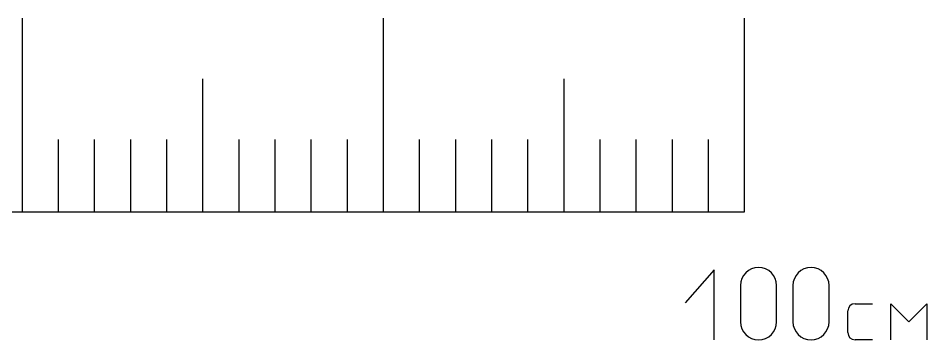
# Model space of a CAD drawing. Extents: x -0.3 to 2.69, y 32.96 to 34.14.
# Drawn here: x 0.5172 to 0.7688, y 33.0655 to 33.1545 of the extents above; entities that cross this region are included whole.
import ezdxf

# ---------------------------------------------------------------- set-up
doc = ezdxf.new("R2010")
doc.units = 0
doc.header["$MEASUREMENT"] = 0
doc.layers.get('0').update_dxf_attribs({"linetype": 'CONTINUOUS'})

# ---------------------------------------------------------------- blocks, each defined once
blk = doc.blocks.new('SM')
for p, q in [((80, 4.944833), (80, 10.298567)), ((90, 4.944833), (90, 10.298567)), ((100, 4.944833), (100, 10.298567)), ((85, 4.944833), (85, 8.617329)), ((95, 4.944833), (95, 8.617329)), ((81, 4.944833), (81, 6.944833)), ((82, 4.944833), (82, 6.944833)), ((83, 4.944833), (83, 6.944833)), ((84, 4.944833), (84, 6.944833)), ((86, 4.944833), (86, 6.944833)), ((87, 4.944833), (87, 6.944833)), ((88, 4.944833), (88, 6.944833)), ((89, 4.944833), (89, 6.944833)), ((91, 4.944833), (91, 6.944833)), ((92, 4.944833), (92, 6.944833)), ((93, 4.944833), (93, 6.944833)), ((94, 4.944833), (94, 6.944833)), ((96, 4.944833), (96, 6.944833)), ((97, 4.944833), (97, 6.944833)), ((98, 4.944833), (98, 6.944833)), ((99, 4.944833), (99, 6.944833)), ((0, 4.944833), (100, 4.944833)), ((99.155961, 3.338751), (98.349435, 2.425476)), ((99.155961, 1.400076), (99.155961, 3.338751)), ((100.386893, 3.400076), (100.386893, 3.400076)), ((101.83864, 3.400076), (101.83864, 3.400076)), ((99.886893, 2.900076), (99.886893, 1.900076)), ((100.886893, 1.900076), (100.886893, 2.900076)), ((101.33864, 2.900076), (101.33864, 1.900076)), ((102.33864, 1.900076), (102.33864, 2.900076)), ((103.057361, 2.400076), (103.545595, 2.400076)), ((104.045595, 1.400076), (104.045595, 2.400076)), ((104.045595, 2.400076), (104.545595, 1.900076)), ((104.545595, 1.900076), (105.045595, 2.400076)), ((105.045595, 2.400076), (105.045595, 1.400076)), ((102.857361, 1.600076), (102.857361, 2.200076)), ((100.386893, 1.400076), (100.386893, 1.400076)), ((101.83864, 1.400076), (101.83864, 1.400076)), ((103.545595, 1.400076), (103.057361, 1.400076))]:
    blk.add_line(p, q)
for centre, radius, start, end in [((100.386893, 2.900076), 0.5, 90, 180), ((100.386893, 2.900076), 0.5, 0, 90), ((101.83864, 2.900076), 0.5, 90, 180), ((101.83864, 2.900076), 0.5, 0, 90), ((103.057361, 2.200076), 0.2, 90, 180), ((100.386893, 1.900076), 0.5, 180, 270), ((100.386893, 1.900076), 0.5, 270, 0), ((101.83864, 1.900076), 0.5, 180, 270), ((101.83864, 1.900076), 0.5, 270, 0), ((103.057361, 1.600076), 0.2, 180, 270)]:
    blk.add_arc(centre, radius, start, end)
blk = doc.blocks.new('RIGHELLO')
at = {"linetype": 'Continuous', "xscale": 0.01, "yscale": 0.01, "zscale": 0.01}
blk.add_blockref('SM', (0.08134, -1.034375), dxfattribs=at)

msp = doc.modelspace()

# ---------------------------------------------------------------- block references
msp.add_blockref('RIGHELLO', (-0.36301, 34.08591, 81.6834))

doc.saveas('drawing.dxf')
